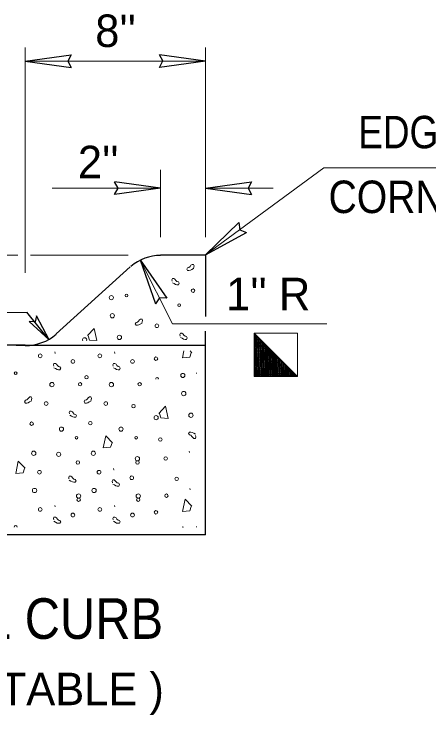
# Model space of a CAD drawing. Extents: x 211 to 583, y -436 to -166.
# Drawn here: x 444.08 to 459.41, y -342.82 to -316.93 of the extents above; entities that cross this region are included whole.
import ezdxf

# ---------------------------------------------------------------- set-up
doc = ezdxf.new("R2010")
doc.units = 0
doc.header["$LTSCALE"] = 0.46
doc.linetypes.add('LONG_DASHED', pattern=[7.5, 6, -1.5])
for name, color, linetype, lineweight in [('1', 7, 'Continuous', 13), ('13', 7, 'Continuous', 13), ('14', 7, 'Continuous', 35), ('15', 7, 'Continuous', 25)]:
    doc.layers.add(name, color=color, linetype=linetype, lineweight=lineweight)
doc.layers.add('60', color=7, linetype='Continuous')

msp = doc.modelspace()

# ---------------------------------------------------------------- linework, layer by layer
at = {"layer": '1', "lineweight": 25}
for p, q in [((444.4927, -318.669), (446.1958, -318.435)), ((451.1519, -318.6673), (449.449, -318.4333)), ((444.4927, -318.669), (446.1958, -318.9029)), ((451.1519, -318.6673), (449.449, -318.9012)), ((449.492, -323.3616), (447.789, -323.1276)), ((451.1526, -323.3632), (452.8557, -323.1292)), ((449.492, -323.3616), (447.789, -323.5956)), ((451.1526, -323.3632), (452.8557, -323.5972)), ((451.1531, -325.8285), (452.3856, -324.6302)), ((451.1531, -325.8285), (452.6632, -325.0071)), ((448.7417, -326.0087), (449.7174, -327.4241)), ((448.7417, -326.0087), (449.2995, -327.6347))]:
    msp.add_line(p, q, dxfattribs=at)
at = {"layer": '1'}
for p, q in [((452.9585, -328.8017), (452.9908, -328.8011)), ((452.9585, -328.8433), (453.0325, -328.842)), ((452.9983, -328.8083), (453.0243, -330.303)), ((453.0407, -328.85), (453.0659, -330.303)), ((452.9585, -328.885), (453.0743, -328.8829)), ((452.9585, -328.9225), (452.9826, -330.303)), ((452.9585, -328.9267), (453.116, -328.9239)), ((452.9585, -328.9684), (453.1577, -328.9649)), ((452.9585, -329.0101), (453.1994, -329.0058)), ((452.9585, -329.0517), (453.2411, -329.0467)), ((452.9585, -329.0934), (453.2828, -329.0877)), ((453.0831, -328.8916), (453.1076, -330.303)), ((453.1254, -328.9331), (453.1493, -330.303)), ((453.1678, -328.9747), (453.191, -330.303)), ((453.2102, -329.0163), (453.2327, -330.303)), ((453.2526, -329.0579), (453.2743, -330.303)), ((453.295, -329.0996), (453.316, -330.303)), ((452.9585, -329.1351), (453.3246, -329.1286)), ((452.9585, -329.1767), (453.3663, -329.1696)), ((452.9585, -329.2184), (453.4081, -329.2105)), ((452.9585, -329.2601), (453.4498, -329.2514)), ((452.9585, -329.3017), (453.4915, -329.2925)), ((452.9585, -329.3434), (453.5333, -329.3334)), ((453.3374, -329.1412), (453.3577, -330.303)), ((453.3798, -329.1827), (453.3993, -330.303)), ((453.4223, -329.2244), (453.441, -330.303)), ((453.4646, -329.266), (453.4827, -330.303)), ((453.507, -329.3077), (453.5243, -330.303)), ((453.5493, -329.3492), (453.566, -330.303)), ((452.9585, -329.3851), (453.575, -329.3742)), ((452.9585, -329.4267), (453.6167, -329.4152)), ((452.9585, -329.4684), (453.6583, -329.4562)), ((452.9585, -329.5101), (453.7, -329.4971)), ((452.9585, -329.5517), (453.7418, -329.5381)), ((452.9585, -329.5934), (453.7835, -329.579)), ((452.9585, -329.6351), (453.8252, -329.62)), ((453.5918, -329.3909), (453.6077, -330.303)), ((453.6342, -329.4326), (453.6493, -330.303)), ((453.6767, -329.4742), (453.691, -330.303)), ((453.7191, -329.5157), (453.7328, -330.303)), ((453.7613, -329.5573), (453.7744, -330.303)), ((453.8038, -329.5989), (453.8161, -330.303)), ((452.9585, -329.6767), (453.8669, -329.6609)), ((452.9585, -329.7184), (453.9087, -329.7018)), ((452.9585, -329.7601), (453.9503, -329.7427)), ((452.9585, -329.8017), (453.9921, -329.7837)), ((452.9585, -329.8434), (454.0338, -329.8247)), ((452.9585, -329.8851), (454.0755, -329.8656)), ((453.8462, -329.6405), (453.8578, -330.303)), ((453.8886, -329.6822), (453.8994, -330.303)), ((453.931, -329.7237), (453.9411, -330.303)), ((453.9733, -329.7653), (453.9828, -330.303)), ((454.0158, -329.807), (454.0244, -330.303)), ((454.0583, -329.8486), (454.0661, -330.303)), ((452.9585, -329.9267), (454.1173, -329.9067)), ((452.9585, -329.9684), (454.159, -329.9476)), ((452.9585, -330.0101), (454.2008, -329.9884)), ((452.9585, -330.0518), (454.2425, -330.0294)), ((452.9585, -330.0935), (454.2842, -330.0703)), ((452.9585, -330.1352), (454.3258, -330.1112)), ((454.1007, -329.8902), (454.1078, -330.303)), ((454.143, -329.9318), (454.1494, -330.303)), ((454.1853, -329.9734), (454.1911, -330.303)), ((454.2278, -330.0151), (454.2328, -330.303)), ((454.2702, -330.0567), (454.2745, -330.303)), ((454.3126, -330.0983), (454.3162, -330.303)), ((454.355, -330.14), (454.3578, -330.303)), ((452.9585, -330.1768), (454.3675, -330.1522)), ((452.9585, -330.2185), (454.4093, -330.1932)), ((452.9585, -330.2602), (454.451, -330.2341)), ((452.9585, -330.3018), (454.4927, -330.2751)), ((454.3974, -330.1815), (454.3995, -330.303)), ((454.4398, -330.2231), (454.4412, -330.303)), ((454.4822, -330.2647), (454.4828, -330.303))]:
    msp.add_line(p, q, dxfattribs=at)
at = {"layer": '1', "linetype": 'LONG_DASHED'}
for p, q in [((452.9585, -328.8017), (452.991, -328.8012)), ((453.021, -328.8307), (453.0467, -330.303)), ((452.9585, -328.8851), (453.0744, -328.8831)), ((452.9585, -328.9684), (453.1578, -328.9651)), ((452.9585, -329.0518), (453.2413, -329.0468)), ((453.1058, -328.9139), (453.1301, -330.303)), ((453.1907, -328.9972), (453.2134, -330.303)), ((453.2754, -329.0803), (453.2968, -330.303)), ((452.9585, -329.1352), (453.3248, -329.1287)), ((452.9585, -329.2185), (453.4083, -329.2107)), ((452.9585, -329.3018), (453.4917, -329.2926)), ((453.3602, -329.1636), (453.3801, -330.303)), ((453.445, -329.2468), (453.4634, -330.303)), ((453.5299, -329.3301), (453.5468, -330.303)), ((452.9585, -329.3852), (453.575, -329.3744)), ((452.9585, -329.4685), (453.6585, -329.4563)), ((452.9585, -329.5518), (453.7419, -329.5382)), ((452.9585, -329.6352), (453.8253, -329.6201)), ((453.6146, -329.4133), (453.6302, -330.303)), ((453.6994, -329.4965), (453.7135, -330.303)), ((453.7842, -329.5797), (453.7968, -330.303)), ((452.9585, -329.7186), (453.9088, -329.702)), ((452.9585, -329.8019), (453.9923, -329.7838)), ((452.9585, -329.8852), (454.0758, -329.8658)), ((453.8691, -329.6629), (453.8802, -330.303)), ((453.9538, -329.7462), (453.9635, -330.303)), ((454.0386, -329.8294), (454.0468, -330.303)), ((452.9585, -329.9686), (454.1592, -329.9477)), ((452.9585, -330.0245), (452.9633, -330.303)), ((452.9585, -330.0519), (454.2425, -330.0295)), ((452.9585, -330.1353), (454.326, -330.1114)), ((454.1234, -329.9126), (454.1302, -330.303)), ((454.2083, -329.9959), (454.2136, -330.303)), ((454.293, -330.0792), (454.2969, -330.303)), ((452.9585, -330.2187), (454.4094, -330.1934)), ((452.9585, -330.302), (454.4928, -330.2752)), ((454.3778, -330.1622), (454.3803, -330.303)), ((454.4626, -330.2455), (454.4636, -330.303))]:
    msp.add_line(p, q, dxfattribs=at)
at = {"layer": '1', "lineweight": 25}
for points in [[(446.1958, -318.435), (446.0639, -318.6713), (446.1958, -318.9029)], [(449.449, -318.9012), (449.5808, -318.6649), (449.449, -318.4333)], [(447.789, -323.5956), (447.9208, -323.3592), (447.789, -323.1276)], [(452.8557, -323.1292), (452.7239, -323.3657), (452.8557, -323.5972)], [(452.3856, -324.6302), (452.4198, -324.8987), (452.6632, -325.0071)], [(449.7174, -327.4241), (449.447, -327.4127), (449.2995, -327.6347)]]:
    msp.add_lwpolyline(points, dxfattribs=at)
at = {"layer": '1'}
msp.add_lwpolyline([(452.9585, -328.7693), (454.5212, -330.303), (452.9585, -330.303)], close=True, dxfattribs=at)
at = {"layer": '13'}
msp.add_line((450.644, -329.4414), (450.5807, -329.3755), dxfattribs=at)
for points in [[(450.7068, -326.3343), (450.6446, -326.3656), (450.5925, -326.3967), (450.5406, -326.4072), (450.4885, -326.4072), (450.4574, -326.3552), (450.4885, -326.3032), (450.5406, -326.2927), (450.5821, -326.2512), (450.6133, -326.2095), (450.6549, -326.1784), (450.7068, -326.1784), (450.7277, -326.2303), (450.7174, -326.2824)], [(450.7183, -326.2843), (450.7058, -326.3332), (450.7042, -326.3345)], [(449.9299, -326.8557), (449.9923, -326.8868), (450.0442, -326.9181), (450.0963, -326.9285), (450.1483, -326.9285), (450.1793, -326.8766), (450.1483, -326.8245), (450.0963, -326.8141), (450.0548, -326.7726), (450.0233, -326.7309), (449.9819, -326.6997), (449.9299, -326.6997), (449.9091, -326.7517), (449.9194, -326.8037)], [(448.806, -328.3559), (448.7437, -328.3871), (448.6917, -328.4183), (448.6397, -328.4287), (448.5877, -328.4287), (448.5565, -328.3767), (448.5877, -328.3248), (448.6397, -328.3142), (448.6812, -328.2727), (448.7125, -328.2311), (448.754, -328.2), (448.806, -328.2), (448.8268, -328.2519), (448.8165, -328.304)], [(448.8173, -328.3059), (448.8048, -328.3548), (448.8033, -328.3561)], [(446.7907, -328.8079), (447.0403, -328.5481), (447.1338, -328.9952), (446.8635, -328.9744), (446.8115, -328.8184)], [(450.23, -328.8772), (450.2923, -328.9084), (450.3443, -328.9396), (450.3963, -328.9501), (450.4483, -328.9501), (450.4795, -328.8981), (450.4483, -328.8461), (450.3963, -328.8356), (450.3548, -328.7942), (450.3234, -328.7525), (450.282, -328.7212), (450.23, -328.7212), (450.2092, -328.7733), (450.2195, -328.8252)], [(445.586, -329.4156), (445.5985, -329.4644), (445.6001, -329.4658)], [(447.787, -329.4156), (447.7995, -329.4644), (447.801, -329.4658)], [(450.3538, -329.3755), (450.3008, -329.6287), (450.5712, -329.6079), (450.6232, -329.4519)], [(445.5543, -329.9959), (445.6168, -330.0271), (445.6687, -330.0583), (445.7208, -330.0687), (445.7727, -330.0687), (445.8038, -330.0167), (445.7727, -329.9647), (445.7208, -329.9542), (445.6793, -329.9127), (445.6478, -329.8711), (445.6063, -329.84), (445.5543, -329.84), (445.5335, -329.8919), (445.5438, -329.9439)], [(447.7553, -329.9959), (447.8177, -330.0271), (447.8697, -330.0583), (447.9218, -330.0687), (447.9737, -330.0687), (448.0048, -330.0167), (447.9737, -329.9647), (447.9218, -329.9542), (447.8802, -329.9127), (447.8488, -329.8711), (447.8073, -329.84), (447.7553, -329.84), (447.7345, -329.8919), (447.7448, -329.9439)], [(444.7155, -331.2302), (444.6533, -331.2614), (444.6012, -331.2925), (444.5493, -331.3031), (444.4972, -331.3031), (444.466, -331.2511), (444.4972, -331.1991), (444.5493, -331.1886), (444.5908, -331.1471), (444.622, -331.1054), (444.6635, -331.0742), (444.7155, -331.0742), (444.7363, -331.1262), (444.726, -331.1782)], [(444.7268, -331.1802), (444.7143, -331.2291), (444.7128, -331.2304)], [(446.9165, -331.2302), (446.8543, -331.2614), (446.8022, -331.2925), (446.7502, -331.3031), (446.6982, -331.3031), (446.667, -331.2511), (446.6982, -331.1991), (446.7502, -331.1886), (446.7918, -331.1471), (446.823, -331.1054), (446.8645, -331.0742), (446.9165, -331.0742), (446.9373, -331.1262), (446.927, -331.1782)], [(446.9278, -331.1802), (446.9153, -331.2291), (446.9138, -331.2304)], [(449.4301, -331.6822), (449.6798, -331.4224), (449.7733, -331.8696), (449.503, -331.8487), (449.4509, -331.6927)], [(446.1395, -331.7516), (446.2018, -331.7827), (446.2538, -331.8139), (446.3059, -331.8244), (446.3578, -331.8244), (446.389, -331.7724), (446.3578, -331.7204), (446.3059, -331.7099), (446.2643, -331.6683), (446.233, -331.6267), (446.1916, -331.5956), (446.1395, -331.5956), (446.1187, -331.6475), (446.1291, -331.6996)], [(450.7773, -332.4504), (450.715, -332.4192), (450.663, -332.3881), (450.6109, -332.3775), (450.559, -332.3775), (450.5278, -332.4296), (450.559, -332.4816), (450.6109, -332.4921), (450.6525, -332.5336), (450.6838, -332.5752), (450.7253, -332.6064), (450.7773, -332.6064), (450.7982, -332.5544), (450.7878, -332.5024)], [(447.7203, -332.7667), (447.4707, -332.5069), (447.3772, -332.9541), (447.6476, -332.9332), (447.6995, -332.7772)], [(450.5593, -333.1308), (450.5468, -333.0821), (450.5453, -333.0807)], [(444.4874, -333.7125), (444.2377, -333.4527), (444.1443, -333.8999), (444.4145, -333.8791), (444.4666, -333.7231)], [(447.7584, -333.7154), (447.7709, -333.7642), (447.7723, -333.7656)], [(446.1193, -334.1529), (446.1818, -334.1841), (446.2337, -334.2152), (446.2858, -334.2257), (446.3377, -334.2257), (446.3688, -334.1737), (446.3377, -334.1217), (446.2858, -334.1112), (446.2443, -334.0697), (446.2128, -334.0281), (446.1713, -333.9968), (446.1193, -333.9968), (446.0985, -334.0489), (446.1088, -334.1008)], [(447.7268, -334.2957), (447.789, -334.3268), (447.841, -334.3581), (447.893, -334.3685), (447.9451, -334.3685), (447.9762, -334.3166), (447.9451, -334.2646), (447.893, -334.2541), (447.8515, -334.2125), (447.8202, -334.1708), (447.7787, -334.1397), (447.7268, -334.1397), (447.7059, -334.1917), (447.7162, -334.2437)], [(450.588, -334.5062), (450.5755, -334.4574), (450.574, -334.456)], [(450.644, -335.1166), (450.3943, -334.8567), (450.3008, -335.3039), (450.5712, -335.2831), (450.6232, -335.127)], [(445.586, -335.0907), (445.5985, -335.1395), (445.6001, -335.1408)], [(447.787, -335.0907), (447.7995, -335.1395), (447.801, -335.1408)], [(445.5543, -335.671), (445.6168, -335.7022), (445.6687, -335.7333), (445.7208, -335.7439), (445.7727, -335.7439), (445.8038, -335.6918), (445.7727, -335.6399), (445.7208, -335.6293), (445.6793, -335.5878), (445.6478, -335.5462), (445.6063, -335.515), (445.5543, -335.515), (445.5335, -335.567), (445.5438, -335.6191)], [(447.7553, -335.671), (447.8177, -335.7022), (447.8697, -335.7333), (447.9218, -335.7439), (447.9737, -335.7439), (448.0048, -335.6918), (447.9737, -335.6399), (447.9218, -335.6293), (447.8802, -335.5878), (447.8488, -335.5462), (447.8073, -335.515), (447.7553, -335.515), (447.7345, -335.567), (447.7448, -335.6191)]]:
    msp.add_lwpolyline(points, dxfattribs=at)
for centre, radius in [((448.2305, -327.3263), 0.05), ((450.6899, -327.148), 0.0642), ((447.6752, -327.4071), 0.077), ((450.1782, -327.6855), 0.05), ((447.7105, -328.0749), 0.0797), ((449.3563, -328.4476), 0.0688), ((447.973, -328.8769), 0.0797), ((445.047, -329.5573), 0.0688), ((447.248, -329.5573), 0.0688), ((449.321, -329.6628), 0.0642), ((446.2538, -329.7628), 0.0688), ((448.4548, -329.7628), 0.0688), ((444.14, -330.2006), 0.05), ((446.7582, -330.3489), 0.0642), ((450.3146, -330.2814), 0.077), ((445.4769, -330.6213), 0.0797), ((446.5193, -330.6073), 0.0642), ((447.6778, -330.6213), 0.0797), ((448.7203, -330.6073), 0.0642), ((450.35, -330.9492), 0.0797), ((445.2659, -331.3219), 0.0688), ((447.4668, -331.3219), 0.0688), ((448.4937, -331.4184), 0.0642), ((450.6125, -331.7512), 0.0797), ((449.3267, -331.8406), 0.077), ((444.7302, -332.0642), 0.0642), ((445.8307, -332.2651), 0.077), ((446.8995, -332.0439), 0.0642), ((448.0317, -332.2651), 0.077), ((446.3878, -332.5814), 0.05), ((448.5888, -332.5814), 0.05), ((449.4825, -332.6494), 0.0642), ((444.8074, -333.1564), 0.0797), ((445.7299, -333.1932), 0.077), ((447.0083, -333.1564), 0.0797), ((446.437, -333.4984), 0.0642), ((448.6372, -333.3619), 0.0797), ((448.638, -333.4984), 0.0642), ((449.6796, -333.3479), 0.0642), ((445.0184, -333.8571), 0.0688), ((447.2193, -333.8571), 0.0688), ((448.4262, -334.0625), 0.0688), ((450.0878, -334.1024), 0.0642), ((444.836, -334.5317), 0.0797), ((447.037, -334.5317), 0.0797), ((446.4648, -334.7372), 0.0797), ((448.6658, -334.7372), 0.0797), ((449.7083, -334.7232), 0.0642), ((446.4657, -334.8737), 0.0642), ((448.6667, -334.8737), 0.0642), ((445.047, -335.2324), 0.0688), ((447.248, -335.2324), 0.0688), ((449.321, -335.3379), 0.0642), ((446.2538, -335.4379), 0.0688), ((448.4548, -335.4379), 0.0688)]:
    msp.add_circle(centre, radius, dxfattribs=at)
for centre, radius, start, end in [((446.6872, -328.9663), 0.077, 329.87212, 209.28866), ((449.3618, -330.4061), 0.05, 337.44276, 202.55724), ((450.87, -330.2006), 0.05, 166.49716, 193.50283), ((444.14, -335.8757), 0.05, 352.33226, 187.66774), ((450.3146, -335.9565), 0.077, 74.37221, 105.62778), ((450.87, -335.8757), 0.05, 166.49716, 187.66774)]:
    msp.add_arc(centre, radius, start, end, dxfattribs=at)
at = {"layer": '15', "lineweight": 13}
for p, q in [((444.4924, -326.4881), (444.4924, -318.1682)), ((451.1523, -325.1681), (451.1523, -318.1682)), ((451.1523, -318.6682), (444.4924, -318.6682)), ((449.4923, -325.1681), (449.4923, -322.6815)), ((449.4923, -323.3624), (445.4924, -323.3624)), ((451.1523, -323.3624), (453.6532, -323.3624)), ((444.2174, -325.8381), (436.5273, -325.8381)), ((448.3006, -325.8381), (444.6938, -325.8381)), ((449.9373, -328.378), (448.7423, -326.0081)), ((444.5559, -327.9627), (439.7938, -327.9627)), ((449.9373, -328.378), (455.6286, -328.378)), ((454.5523, -330.318), (452.9523, -328.718))]:
    msp.add_line(p, q, dxfattribs=at)
at = {"layer": '15'}
for p, q in [((451.1523, -325.8381), (449.4923, -325.8381)), ((451.1523, -325.8281), (451.1523, -328.1027)), ((445.6324, -328.748), (448.3723, -326.2681)), ((444.5413, -327.9465), (445.3524, -328.948)), ((445.3718, -328.9639), (444.6403, -328.2879)), ((451.1523, -336.1679), (451.1523, -328.6493)), ((444.4924, -329.168), (433.0643, -329.168)), ((444.1608, -329.1604), (451.1558, -329.1604)), ((451.1523, -336.1679), (433.0643, -336.1679))]:
    msp.add_line(p, q, dxfattribs=at)
at = {"layer": '15', "lineweight": 13}
for points in [[(451.1523, -325.8281), (455.5196, -322.6118), (462.4963, -322.6118)], [(454.1843, -330.222), (453.1283, -330.222), (453.0963, -329.038), (454.0723, -330.078), (453.2883, -330.078), (453.2083, -329.406), (453.7523, -329.9501), (453.4003, -329.966), (453.4003, -329.726), (453.5283, -329.8701)]]:
    msp.add_lwpolyline(points, dxfattribs=at)
at = {"layer": '15'}
msp.add_lwpolyline([(445.3718, -328.9639), (444.9123, -328.0842), (444.854, -328.2953), (444.6403, -328.2879)], dxfattribs=at)
at = {"layer": '15', "lineweight": 13}
msp.add_lwpolyline([(454.5523, -328.718), (454.5523, -330.318), (452.9523, -330.318), (452.9523, -328.718)], close=True, dxfattribs=at)
at = {"layer": '15'}
for centre, radius, start, end in [((449.4924, -327.5181), 1.67, 89.99998, 130.99805), ((444.5157, -327.4765), 1.7, 269.32851, 311.33002)]:
    msp.add_arc(centre, radius, start, end, dxfattribs=at)

# ---------------------------------------------------------------- texts
at = {"layer": '14', "width": 0.9}
msp.add_text('INTEGRAL CURB', height=1.5, dxfattribs=at).set_placement((434.9429, -340.0132))
at = {"layer": '15'}
for s, width, p in [('EDGE', 0.85, (456.7927, -321.8918)), ('CORNER', 0.9, (455.6963, -324.2837))]:
    msp.add_text(s, height=1.2, dxfattribs=dict(at, width=width)).set_placement(p)
msp.add_text("( 4'' MOUNTABLE )", height=1.2, dxfattribs=at).set_placement((435.717, -342.4634))
at = {"layer": '60'}
for s, p in [("8''                        ", (447.0789, -318.1484)), ("2''                        ", (446.4368, -322.9972)), ("1'' R                       ", (451.9117, -327.8717))]:
    msp.add_text(s, height=1.2, dxfattribs=at).set_placement(p)

doc.saveas('drawing.dxf')
